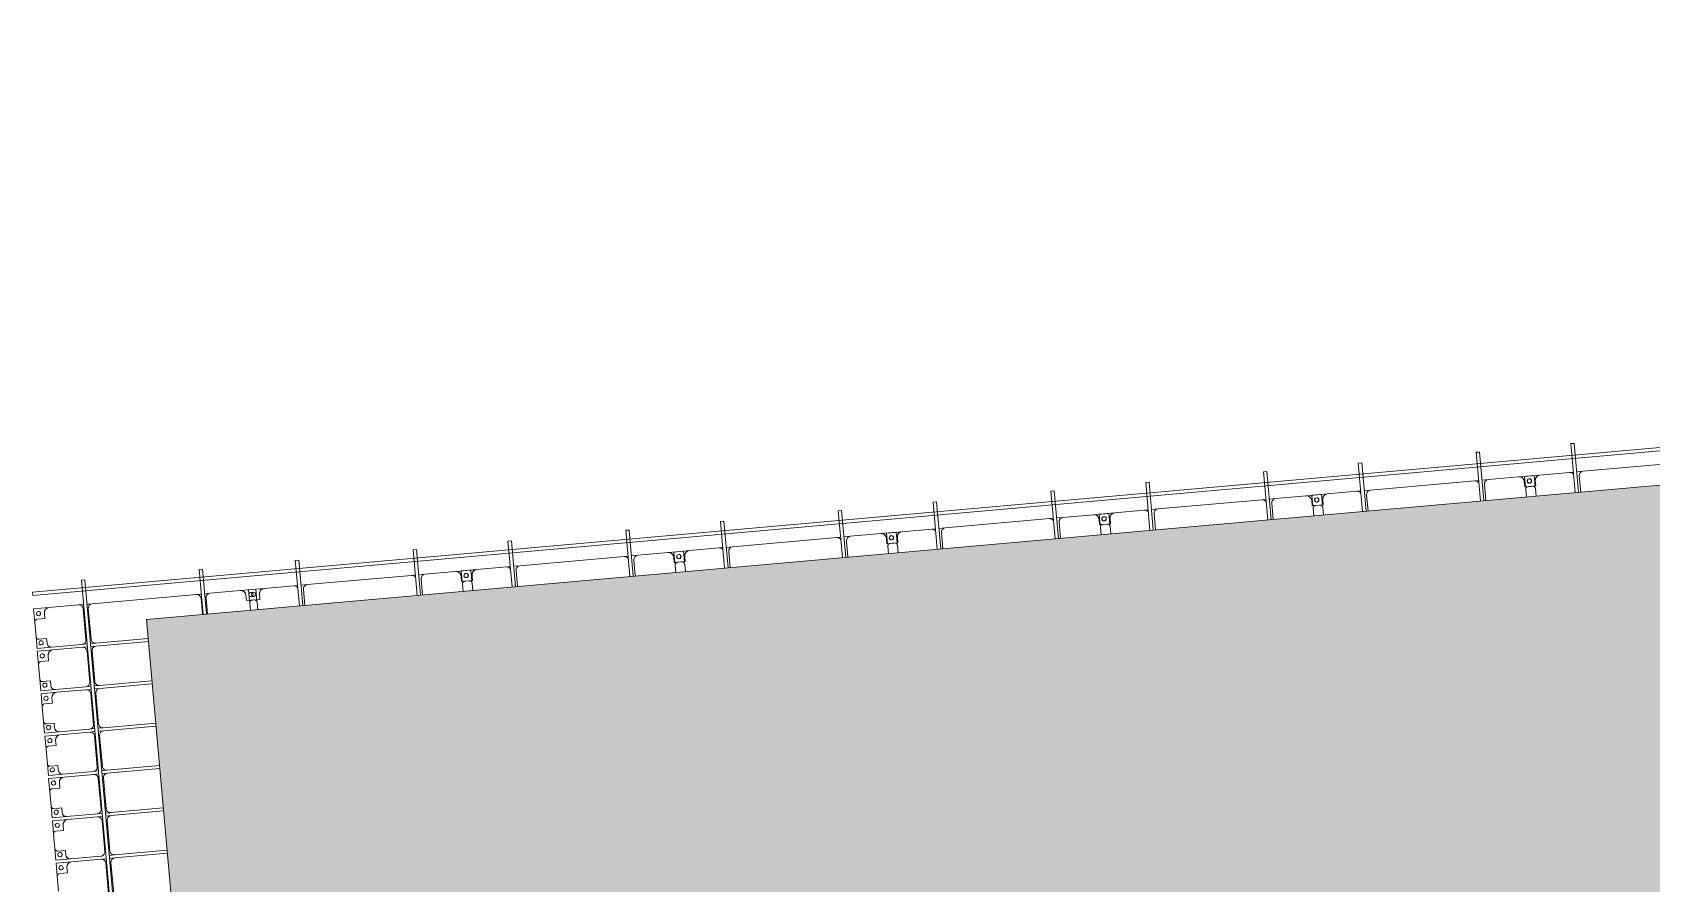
# Model space of a CAD drawing. Header units: millimetres. Extents: x -861324 to 439029, y -308065 to 694685.
# Drawn here: x -94638 to -75600, y 160159 to 170166 of the extents above; entities that cross this region are included whole.
import ezdxf

# ---------------------------------------------------------------- set-up
doc = ezdxf.new("R2010")
doc.units = ezdxf.units.MM
for name, color, linetype, lineweight in [('A-DETL-GENF', 92, 'Continuous', 9), ('A-DETL-THIN', 151, 'Continuous', 9), ('A-GENM', 13, 'Continuous', 9), ('S-BEAM', 12, 'Continuous', 9)]:
    doc.layers.add(name, color=color, linetype=linetype, lineweight=lineweight)

# ---------------------------------------------------------------- blocks, each defined once
blk = doc.blocks.new('Dải phao đi lại kèm đỡ invester - DẢI PHAO ĐI LẠI-19658-BỐ TRÍ BÈ PIN HỒ BẢN MÒNG')
at = {"layer": 'A-GENM', "color": 9}
for p, q in [((-242, 1312), (-109, 1312)), ((-242, 1130), (-242, 1312)), ((-242, 1312), (-242, 1130)), ((-109, 1312), (-242, 1312)), ((-182, 1190), (-118, 1190)), ((-118, 1190), (-182, 1190)), ((-182, 1190), (-118, 1190)), ((-118, 1190), (-118, 1282)), ((-118, 1282), (-118, 1190)), ((-118, 1190), (-118, 1282)), ((-242, 709), (-242, 770)), ((-242, 610), (-242, 669)), ((-242, -681), (-242, -620)), ((-242, -780), (-242, -721)), ((223, -620), (223, -681)), ((223, -721), (223, -780)), ((258, -681), (258, -620)), ((258, -780), (258, -721)), ((723, -620), (723, -681)), ((723, -721), (723, -780)), ((758, -681), (758, -620)), ((758, -780), (758, -721)), ((1223, -626), (1223, -681)), ((1223, -721), (1223, -780)), ((1258, -681), (1258, -629)), ((1258, -780), (1258, -721)), ((1723, -620), (1723, -671)), ((1723, -721), (1723, -780)), ((1758, -674), (1758, -620)), ((1758, -780), (1758, -721)), ((2223, -632), (2223, -681)), ((2223, -721), (2223, -780)), ((2258, -681), (2258, -620)), ((2258, -780), (2258, -721)), ((2723, -620), (2723, -681)), ((2758, -681), (2758, -620)), ((2758, -780), (2758, -721)), ((-242, -1312), (-242, -1130)), ((-242, -1130), (-242, -1312)), ((223, -1140), (223, -1312)), ((223, -1312), (223, -1140)), ((258, -1312), (258, -1130)), ((258, -1130), (258, -1312)), ((723, -1140), (723, -1312)), ((723, -1312), (723, -1140)), ((758, -1312), (758, -1130)), ((758, -1130), (758, -1312)), ((1223, -1140), (1223, -1312)), ((1223, -1312), (1223, -1140)), ((1258, -1312), (1258, -1130)), ((1258, -1130), (1258, -1312)), ((1723, -1140), (1723, -1312)), ((1723, -1312), (1723, -1140)), ((1758, -1312), (1758, -1130)), ((1758, -1130), (1758, -1312)), ((2223, -1140), (2223, -1312)), ((2223, -1312), (2223, -1140)), ((2258, -1312), (2258, -1130)), ((2258, -1130), (2258, -1312)), ((2723, -1140), (2723, -1312)), ((2723, -1312), (2723, -1140)), ((2758, -1312), (2758, -1130)), ((2758, -1130), (2758, -1312)), ((-88, -1312), (-242, -1312)), ((-242, -1312), (-88, -1312)), ((-118, -1190), (-182, -1190)), ((-182, -1190), (-118, -1190)), ((-118, -1190), (-182, -1190)), ((-118, -1282), (-118, -1190)), ((-118, -1190), (-118, -1282)), ((-118, -1282), (-118, -1190)), ((223, -1312), (88, -1312)), ((88, -1312), (223, -1312)), ((173, -1190), (118, -1190)), ((118, -1190), (118, -1282)), ((118, -1282), (118, -1190)), ((118, -1190), (118, -1282)), ((118, -1190), (173, -1190)), ((173, -1190), (118, -1190)), ((412, -1312), (258, -1312)), ((258, -1312), (412, -1312)), ((382, -1190), (318, -1190)), ((318, -1190), (382, -1190)), ((382, -1190), (318, -1190)), ((382, -1282), (382, -1190)), ((382, -1190), (382, -1282)), ((382, -1282), (382, -1190)), ((723, -1312), (588, -1312)), ((588, -1312), (723, -1312)), ((673, -1190), (618, -1190)), ((618, -1190), (618, -1282)), ((618, -1282), (618, -1190)), ((618, -1190), (618, -1282)), ((618, -1190), (673, -1190)), ((673, -1190), (618, -1190)), ((912, -1312), (758, -1312)), ((758, -1312), (912, -1312)), ((882, -1190), (818, -1190)), ((818, -1190), (882, -1190)), ((882, -1190), (818, -1190)), ((882, -1282), (882, -1190)), ((882, -1190), (882, -1282)), ((882, -1282), (882, -1190)), ((1223, -1312), (1088, -1312)), ((1088, -1312), (1223, -1312)), ((1173, -1190), (1118, -1190)), ((1118, -1190), (1118, -1282)), ((1118, -1282), (1118, -1190)), ((1118, -1190), (1118, -1282)), ((1118, -1190), (1173, -1190)), ((1173, -1190), (1118, -1190)), ((1412, -1312), (1258, -1312)), ((1258, -1312), (1412, -1312)), ((1382, -1190), (1318, -1190)), ((1318, -1190), (1382, -1190)), ((1382, -1190), (1318, -1190)), ((1382, -1282), (1382, -1190)), ((1382, -1190), (1382, -1282)), ((1382, -1282), (1382, -1190)), ((1723, -1312), (1588, -1312)), ((1588, -1312), (1723, -1312)), ((1673, -1190), (1618, -1190)), ((1618, -1190), (1618, -1282)), ((1618, -1282), (1618, -1190)), ((1618, -1190), (1618, -1282)), ((1618, -1190), (1673, -1190)), ((1673, -1190), (1618, -1190)), ((1912, -1312), (1758, -1312)), ((1758, -1312), (1912, -1312)), ((1882, -1190), (1818, -1190)), ((1818, -1190), (1882, -1190)), ((1882, -1190), (1818, -1190)), ((1882, -1282), (1882, -1190)), ((1882, -1190), (1882, -1282)), ((1882, -1282), (1882, -1190)), ((2223, -1312), (2088, -1312)), ((2088, -1312), (2223, -1312)), ((2173, -1190), (2118, -1190)), ((2118, -1190), (2118, -1282)), ((2118, -1282), (2118, -1190)), ((2118, -1190), (2118, -1282)), ((2118, -1190), (2173, -1190)), ((2173, -1190), (2118, -1190)), ((2412, -1312), (2258, -1312)), ((2258, -1312), (2412, -1312)), ((2382, -1190), (2318, -1190)), ((2318, -1190), (2382, -1190)), ((2382, -1190), (2318, -1190)), ((2382, -1282), (2382, -1190)), ((2382, -1190), (2382, -1282)), ((2382, -1282), (2382, -1190)), ((2723, -1312), (2588, -1312)), ((2588, -1312), (2723, -1312)), ((2673, -1190), (2618, -1190)), ((2618, -1190), (2618, -1282)), ((2618, -1282), (2618, -1190)), ((2618, -1190), (2618, -1282)), ((2618, -1190), (2673, -1190)), ((2673, -1190), (2618, -1190)), ((2912, -1312), (2758, -1312)), ((2758, -1312), (2912, -1312)), ((2882, -1190), (2818, -1190)), ((2818, -1190), (2882, -1190)), ((2882, -1190), (2818, -1190)), ((2882, -1282), (2882, -1190)), ((2882, -1190), (2882, -1282)), ((2882, -1282), (2882, -1190))]:
    blk.add_line(p, q, dxfattribs=at)
at = {"layer": 'A-GENM', "color": 7}
for p, q in [((-118, 1190), (-182, 1190)), ((-118, 1282), (-118, 1190)), ((0, 1312), (-88, 1312)), ((-242, 1130), (-242, 770)), ((-242, 709), (-242, 770)), ((-242, 610), (-242, 669)), ((-242, 610), (-242, -620)), ((-192, 720), (0, 720)), ((0, 660), (-192, 660)), ((223, -620), (223, 0)), ((258, 0), (258, -620)), ((723, -620), (723, 0)), ((758, 0), (758, -620)), ((1223, -620), (1223, 0)), ((1723, -620), (1723, 0)), ((1758, 0), (1758, -620)), ((2258, 0), (2258, -620)), ((2723, -620), (2723, 0)), ((2758, 0), (2758, -620)), ((1258, 0), (1258, -620)), ((2223, -620), (2223, 0)), ((-242, -681), (-242, -620)), ((-242, -780), (-242, -721)), ((-192, -670), (173, -670)), ((173, -730), (-192, -730)), ((223, -620), (223, -681)), ((223, -721), (223, -780)), ((258, -681), (258, -620)), ((258, -780), (258, -721)), ((308, -670), (673, -670)), ((673, -730), (308, -730)), ((723, -620), (723, -681)), ((723, -721), (723, -780)), ((758, -681), (758, -620)), ((758, -780), (758, -721)), ((808, -670), (1173, -670)), ((1173, -730), (808, -730)), ((1223, -620), (1223, -681)), ((1223, -721), (1223, -780)), ((1258, -681), (1258, -629)), ((1258, -780), (1258, -721)), ((1308, -670), (1673, -670)), ((1673, -730), (1308, -730)), ((1723, -620), (1723, -671)), ((1723, -721), (1723, -780)), ((1758, -674), (1758, -620)), ((1758, -780), (1758, -721)), ((1808, -670), (2173, -670)), ((2173, -730), (1808, -730)), ((2223, -620), (2223, -681)), ((2223, -721), (2223, -780)), ((2258, -681), (2258, -620)), ((2258, -780), (2258, -721)), ((2308, -670), (2673, -670)), ((2673, -730), (2308, -730)), ((2723, -620), (2723, -681)), ((2758, -681), (2758, -620)), ((2758, -780), (2758, -721)), ((2808, -670), (3173, -670)), ((3173, -730), (2808, -730)), ((-242, -780), (-242, -1130)), ((223, -1140), (223, -780)), ((258, -780), (258, -1130)), ((723, -1140), (723, -780)), ((758, -780), (758, -1130)), ((1223, -1140), (1223, -780)), ((1258, -780), (1258, -1130)), ((1723, -1140), (1723, -780)), ((1758, -780), (1758, -1130)), ((2223, -1140), (2223, -780)), ((2258, -780), (2258, -1130)), ((2723, -1140), (2723, -780)), ((2758, -780), (2758, -1130)), ((-182, -1190), (-118, -1190)), ((-118, -1190), (-118, -1282)), ((-88, -1312), (88, -1312)), ((118, -1282), (118, -1190)), ((118, -1190), (173, -1190)), ((318, -1190), (382, -1190)), ((382, -1190), (382, -1282)), ((412, -1312), (588, -1312)), ((618, -1282), (618, -1190)), ((618, -1190), (673, -1190)), ((818, -1190), (882, -1190)), ((882, -1190), (882, -1282)), ((912, -1312), (1088, -1312)), ((1118, -1282), (1118, -1190)), ((1118, -1190), (1173, -1190)), ((1318, -1190), (1382, -1190)), ((1382, -1190), (1382, -1282)), ((1412, -1312), (1588, -1312)), ((1618, -1282), (1618, -1190)), ((1618, -1190), (1673, -1190)), ((1818, -1190), (1882, -1190)), ((1882, -1190), (1882, -1282)), ((1912, -1312), (2088, -1312)), ((2118, -1282), (2118, -1190)), ((2118, -1190), (2173, -1190)), ((2318, -1190), (2382, -1190)), ((2382, -1190), (2382, -1282)), ((2412, -1312), (2588, -1312)), ((2618, -1282), (2618, -1190)), ((2618, -1190), (2673, -1190)), ((2818, -1190), (2882, -1190)), ((2882, -1190), (2882, -1282)), ((2912, -1312), (3088, -1312))]:
    blk.add_line(p, q, dxfattribs=at)
for centre, radius, start, end in [((-182, 1130), 60, 90, 180), ((-88, 1282), 30, 90, 180), ((-192, 770), 50, 180, 270), ((-192, 610), 50, 90, 180), ((-192, -620), 50, 180, 270), ((-192, -780), 50, 90, 180), ((173, -620), 50, 270, 0), ((173, -780), 50, 360, 90), ((308, -620), 50, 180, 270), ((308, -780), 50, 90, 180), ((673, -620), 50, 270, 0), ((673, -780), 50, 360, 90), ((808, -620), 50, 180, 270), ((808, -780), 50, 90, 180), ((1173, -620), 50, 270, 0), ((1173, -780), 50, 360, 90), ((1308, -620), 50, 180, 270), ((1308, -780), 50, 90, 180), ((1673, -620), 50, 270, 0), ((1673, -780), 50, 360, 90), ((1808, -620), 50, 180, 270), ((1808, -780), 50, 90, 180), ((2173, -620), 50, 270, 0), ((2173, -780), 50, 360, 90), ((2308, -620), 50, 180, 270), ((2308, -780), 50, 90, 180), ((2673, -620), 50, 270, 0), ((2673, -780), 50, 360, 90), ((2808, -620), 50, 180, 270), ((2808, -780), 50, 90, 180), ((-182, -1130), 60, 180, 270), ((173, -1140), 50, 270, 360), ((318, -1130), 60, 180, 270), ((673, -1140), 50, 270, 360), ((818, -1130), 60, 180, 270), ((1173, -1140), 50, 270, 360), ((1318, -1130), 60, 180, 270), ((1673, -1140), 50, 270, 360), ((1818, -1130), 60, 180, 270), ((2173, -1140), 50, 270, 360), ((2318, -1130), 60, 180, 270), ((2673, -1140), 50, 270, 360), ((2818, -1130), 60, 180, 270), ((-88, -1282), 30, 180, 270), ((88, -1282), 30, 270, 360), ((412, -1282), 30, 180, 270), ((588, -1282), 30, 270, 0), ((912, -1282), 30, 180, 270), ((1088, -1282), 30, 270, 0), ((1412, -1282), 30, 180, 270), ((1588, -1282), 30, 270, 0), ((1912, -1282), 30, 180, 270), ((2088, -1282), 30, 270, 0), ((2412, -1282), 30, 180, 270), ((2588, -1282), 30, 270, 0), ((2912, -1282), 30, 180, 270)]:
    blk.add_arc(centre, radius, start, end, dxfattribs=at)
at = {"layer": 'A-GENM', "color": 9}
for centre, radius, start, end in [((-182, 1130), 60, 90, 165), ((-182, 1130), 60, 90, 165), ((-182, 1130), 60, 90, 165), ((-183, 1249), 25, 90, 270), ((-183, 1249), 25, 90, 270), ((-183, 1249), 25, 270, 90), ((-183, 1249), 25, 270, 90), ((-88, 1282), 30, 165, 180), ((-88, 1282), 30, 165, 180), ((-88, 1282), 30, 165, 180), ((-182, -1130), 60, 195, 270), ((-182, -1130), 60, 195, 270), ((-182, -1130), 60, 195, 270), ((-183, -1259), 25, 90, 270), ((-183, -1259), 25, 90, 270), ((-183, -1259), 25, 270, 90), ((-183, -1259), 25, 270, 90), ((-88, -1282), 30, 180, 240), ((-88, -1282), 30, 180, 240), ((-88, -1282), 30, 180, 240), ((88, -1282), 30, 300, 0), ((88, -1282), 30, 300, 0), ((88, -1282), 30, 300, 0), ((162, -1259), 25, 90, 270), ((162, -1259), 25, 90, 270), ((162, -1259), 25, 270, 90), ((162, -1259), 25, 270, 90), ((173, -1140), 50, 270, 345), ((173, -1140), 50, 270, 345), ((173, -1140), 50, 270, 345), ((318, -1130), 60, 195, 270), ((318, -1130), 60, 195, 270), ((318, -1130), 60, 195, 270), ((317, -1259), 25, 90, 270), ((317, -1259), 25, 90, 270), ((317, -1259), 25, 270, 90), ((317, -1259), 25, 270, 90), ((412, -1282), 30, 180, 240), ((412, -1282), 30, 180, 240), ((412, -1282), 30, 180, 240), ((588, -1282), 30, 300, 0), ((588, -1282), 30, 300, 0), ((588, -1282), 30, 300, 0), ((662, -1259), 25, 90, 270), ((662, -1259), 25, 90, 270), ((662, -1259), 25, 270, 90), ((662, -1259), 25, 270, 90), ((673, -1140), 50, 270, 345), ((673, -1140), 50, 270, 345), ((673, -1140), 50, 270, 345), ((818, -1130), 60, 195, 270), ((818, -1130), 60, 195, 270), ((818, -1130), 60, 195, 270), ((817, -1259), 25, 90, 270), ((817, -1259), 25, 90, 270), ((817, -1259), 25, 270, 90), ((817, -1259), 25, 270, 90), ((912, -1282), 30, 180, 240), ((912, -1282), 30, 180, 240), ((912, -1282), 30, 180, 240), ((1088, -1282), 30, 300, 0), ((1088, -1282), 30, 300, 0), ((1088, -1282), 30, 300, 0), ((1162, -1259), 25, 90, 270), ((1162, -1259), 25, 90, 270), ((1162, -1259), 25, 270, 90), ((1162, -1259), 25, 270, 90), ((1173, -1140), 50, 270, 345), ((1173, -1140), 50, 270, 345), ((1173, -1140), 50, 270, 345), ((1318, -1130), 60, 195, 270), ((1318, -1130), 60, 195, 270), ((1318, -1130), 60, 195, 270), ((1317, -1259), 25, 90, 270), ((1317, -1259), 25, 90, 270), ((1317, -1259), 25, 270, 90), ((1317, -1259), 25, 270, 90), ((1412, -1282), 30, 180, 240), ((1412, -1282), 30, 180, 240), ((1412, -1282), 30, 180, 240), ((1588, -1282), 30, 300, 0), ((1588, -1282), 30, 300, 0), ((1588, -1282), 30, 300, 0), ((1662, -1259), 25, 90, 270), ((1662, -1259), 25, 90, 270), ((1662, -1259), 25, 270, 90), ((1662, -1259), 25, 270, 90), ((1673, -1140), 50, 270, 345), ((1673, -1140), 50, 270, 345), ((1673, -1140), 50, 270, 345), ((1818, -1130), 60, 195, 270), ((1818, -1130), 60, 195, 270), ((1818, -1130), 60, 195, 270), ((1817, -1259), 25, 90, 270), ((1817, -1259), 25, 90, 270), ((1817, -1259), 25, 270, 90), ((1817, -1259), 25, 270, 90), ((1912, -1282), 30, 180, 240), ((1912, -1282), 30, 180, 240), ((1912, -1282), 30, 180, 240), ((2088, -1282), 30, 300, 0), ((2088, -1282), 30, 300, 0), ((2088, -1282), 30, 300, 0), ((2162, -1259), 25, 90, 270), ((2162, -1259), 25, 90, 270), ((2162, -1259), 25, 270, 90), ((2162, -1259), 25, 270, 90), ((2173, -1140), 50, 270, 345), ((2173, -1140), 50, 270, 345), ((2173, -1140), 50, 270, 345), ((2318, -1130), 60, 195, 270), ((2318, -1130), 60, 195, 270), ((2318, -1130), 60, 195, 270), ((2317, -1259), 25, 90, 270), ((2317, -1259), 25, 90, 270), ((2317, -1259), 25, 270, 90), ((2317, -1259), 25, 270, 90), ((2412, -1282), 30, 180, 240), ((2412, -1282), 30, 180, 240), ((2412, -1282), 30, 180, 240), ((2588, -1282), 30, 300, 0), ((2588, -1282), 30, 300, 0), ((2588, -1282), 30, 300, 0), ((2662, -1259), 25, 90, 270), ((2662, -1259), 25, 90, 270), ((2662, -1259), 25, 270, 90), ((2662, -1259), 25, 270, 90), ((2673, -1140), 50, 270, 345), ((2673, -1140), 50, 270, 345), ((2673, -1140), 50, 270, 345), ((2818, -1130), 60, 195, 270), ((2818, -1130), 60, 195, 270), ((2818, -1130), 60, 195, 270), ((2817, -1259), 25, 90, 270), ((2817, -1259), 25, 90, 270), ((2817, -1259), 25, 270, 90), ((2817, -1259), 25, 270, 90), ((2912, -1282), 30, 180, 240), ((2912, -1282), 30, 180, 240), ((2912, -1282), 30, 180, 240)]:
    blk.add_arc(centre, radius, start, end, dxfattribs=at)
blk = doc.blocks.new('Dầm C52 - Dầm C52-22346-BỐ TRÍ BÈ PIN HỒ BẢN MÒNG')
at = {"layer": 'S-BEAM', "color": 7}
for p, q in [((-87623, 20), (87623, 20)), ((87623, 20), (87623, -20)), ((87623, -20), (-87623, -20))]:
    blk.add_line(p, q, dxfattribs=at)
blk = doc.blocks.new('Dai phao do pin - DẢI PHAO ĐỠ PIN-15820-BỐ TRÍ BÈ PIN HỒ BẢN MÒNG')
at = {"layer": 'A-GENM', "color": 9}
for p, q in [((-1312, 242), (-1130, 242)), ((-1312, 109), (-1312, 242)), ((-1312, 242), (-1312, 109)), ((-1130, 242), (-1312, 242)), ((-780, 242), (-735, 242)), ((-695, 242), (-620, 242)), ((610, 242), (655, 242)), ((695, 242), (770, 242)), ((1130, 242), (1312, 242)), ((1312, 242), (1130, 242)), ((1198, 242), (1380, 242)), ((1198, 116), (1198, 242)), ((1198, 242), (1198, 116)), ((1380, 242), (1198, 242)), ((1312, 242), (1312, 116)), ((1312, 116), (1312, 242)), ((1730, 242), (1775, 242)), ((1815, 242), (1890, 242)), ((3120, 242), (3165, 242)), ((3205, 242), (3280, 242)), ((3640, 242), (3822, 242)), ((3822, 242), (3640, 242)), ((3708, 242), (3890, 242)), ((3708, 116), (3708, 242)), ((3708, 242), (3708, 116)), ((3890, 242), (3708, 242)), ((3822, 242), (3822, 116)), ((3822, 116), (3822, 242)), ((4240, 242), (4285, 242)), ((4325, 242), (4400, 242)), ((5630, 242), (5675, 242)), ((5715, 242), (5790, 242)), ((6150, 242), (6332, 242)), ((6332, 242), (6150, 242)), ((6218, 242), (6400, 242)), ((6218, 116), (6218, 242)), ((6218, 242), (6218, 116)), ((6400, 242), (6218, 242)), ((6332, 242), (6332, 116)), ((6332, 116), (6332, 242)), ((6750, 242), (6795, 242)), ((6835, 242), (6910, 242)), ((8140, 242), (8184, 242)), ((8225, 242), (8300, 242)), ((8660, 242), (8842, 242)), ((8842, 242), (8660, 242)), ((8728, 242), (8910, 242)), ((8728, 116), (8728, 242)), ((8728, 242), (8728, 116)), ((8910, 242), (8728, 242)), ((8842, 242), (8842, 116)), ((8842, 116), (8842, 242)), ((9260, 242), (9305, 242)), ((9345, 242), (9420, 242)), ((10650, 242), (10695, 242)), ((10735, 242), (10810, 242)), ((11170, 242), (11352, 242)), ((11352, 242), (11170, 242)), ((11238, 242), (11420, 242)), ((11238, 116), (11238, 242)), ((11238, 242), (11238, 116)), ((11420, 242), (11238, 242)), ((11352, 242), (11352, 116)), ((11352, 116), (11352, 242)), ((11770, 242), (11815, 242)), ((11855, 242), (11930, 242)), ((13160, 242), (13205, 242)), ((13245, 242), (13320, 242)), ((13680, 242), (13862, 242)), ((13862, 242), (13680, 242)), ((13748, 242), (13930, 242)), ((13748, 116), (13748, 242)), ((13748, 242), (13748, 116)), ((13930, 242), (13748, 242)), ((13862, 242), (13862, 116)), ((13862, 116), (13862, 242)), ((14280, 242), (14325, 242)), ((14365, 242), (14440, 242)), ((-1282, 118), (-1190, 118)), ((-1190, 118), (-1282, 118)), ((-1282, 118), (-1190, 118)), ((-1190, 118), (-1190, 182)), ((-1190, 182), (-1190, 118)), ((-1190, 118), (-1190, 182)), ((1190, 182), (1190, 118)), ((1190, 118), (1190, 182)), ((1190, 182), (1190, 118)), ((1190, 118), (1282, 118)), ((1282, 118), (1190, 118)), ((1190, 118), (1282, 118)), ((1228, 118), (1320, 118)), ((1320, 118), (1228, 118)), ((1228, 118), (1320, 118)), ((1320, 118), (1320, 182)), ((1320, 182), (1320, 118)), ((1320, 118), (1320, 182)), ((3700, 182), (3700, 118)), ((3700, 118), (3700, 182)), ((3700, 182), (3700, 118)), ((3700, 118), (3792, 118)), ((3792, 118), (3700, 118)), ((3700, 118), (3792, 118)), ((3738, 118), (3830, 118)), ((3830, 118), (3738, 118)), ((3738, 118), (3830, 118)), ((3830, 118), (3830, 182)), ((3830, 182), (3830, 118)), ((3830, 118), (3830, 182)), ((6210, 182), (6210, 118)), ((6210, 118), (6210, 182)), ((6210, 182), (6210, 118)), ((6210, 118), (6302, 118)), ((6302, 118), (6210, 118)), ((6210, 118), (6302, 118)), ((6248, 118), (6340, 118)), ((6340, 118), (6248, 118)), ((6248, 118), (6340, 118)), ((6340, 118), (6340, 182)), ((6340, 182), (6340, 118)), ((6340, 118), (6340, 182)), ((8720, 182), (8720, 118)), ((8720, 118), (8720, 182)), ((8720, 182), (8720, 118)), ((8720, 118), (8812, 118)), ((8812, 118), (8720, 118)), ((8720, 118), (8812, 118)), ((8758, 118), (8850, 118)), ((8850, 118), (8758, 118)), ((8758, 118), (8850, 118)), ((8850, 118), (8850, 182)), ((8850, 182), (8850, 118)), ((8850, 118), (8850, 182)), ((11230, 182), (11230, 118)), ((11230, 118), (11230, 182)), ((11230, 182), (11230, 118)), ((11230, 118), (11322, 118)), ((11322, 118), (11230, 118)), ((11230, 118), (11322, 118)), ((11268, 118), (11360, 118)), ((11360, 118), (11268, 118)), ((11268, 118), (11360, 118)), ((11360, 118), (11360, 182)), ((11360, 182), (11360, 118)), ((11360, 118), (11360, 182)), ((13740, 182), (13740, 118)), ((13740, 118), (13740, 182)), ((13740, 182), (13740, 118)), ((13740, 118), (13832, 118)), ((13832, 118), (13740, 118)), ((13740, 118), (13832, 118)), ((13778, 118), (13870, 118)), ((13870, 118), (13778, 118)), ((13778, 118), (13870, 118)), ((13870, 118), (13870, 182)), ((13870, 182), (13870, 118)), ((13870, 118), (13870, 182))]:
    blk.add_line(p, q, dxfattribs=at)
at = {"layer": 'A-GENM', "color": 7}
for p, q in [((-780, 242), (-1130, 242)), ((-780, 242), (-735, 242)), ((-695, 242), (-620, 242)), ((-670, 192), (-670, 0)), ((610, 242), (-620, 242)), ((610, 242), (655, 242)), ((695, 242), (770, 242)), ((720, 192), (720, 0)), ((1130, 242), (770, 242)), ((1730, 242), (1380, 242)), ((1730, 242), (1775, 242)), ((1815, 242), (1890, 242)), ((1840, 192), (1840, 0)), ((3120, 242), (1890, 242)), ((3120, 242), (3165, 242)), ((3205, 242), (3280, 242)), ((3230, 192), (3230, 0)), ((3640, 242), (3280, 242)), ((4240, 242), (3890, 242)), ((4240, 242), (4285, 242)), ((4325, 242), (4400, 242)), ((4350, 192), (4350, 0)), ((5630, 242), (4400, 242)), ((5630, 242), (5675, 242)), ((5715, 242), (5790, 242)), ((5740, 192), (5740, 0)), ((6150, 242), (5790, 242)), ((6750, 242), (6400, 242)), ((6750, 242), (6795, 242)), ((6835, 242), (6910, 242)), ((6860, 192), (6860, 0)), ((8140, 242), (6910, 242)), ((8140, 242), (8184, 242)), ((8225, 242), (8300, 242)), ((8250, 192), (8250, 0)), ((8660, 242), (8300, 242)), ((9260, 242), (8910, 242)), ((9260, 242), (9305, 242)), ((9345, 242), (9420, 242)), ((9370, 192), (9370, 0)), ((10650, 242), (9420, 242)), ((10650, 242), (10695, 242)), ((10735, 242), (10810, 242)), ((10760, 192), (10760, 0)), ((11170, 242), (10810, 242)), ((11770, 242), (11420, 242)), ((11770, 242), (11815, 242)), ((11855, 242), (11930, 242)), ((11880, 192), (11880, 0)), ((13160, 242), (11930, 242)), ((13160, 242), (13205, 242)), ((13245, 242), (13320, 242)), ((13270, 192), (13270, 0)), ((13680, 242), (13320, 242)), ((14280, 242), (13930, 242)), ((14280, 242), (14325, 242)), ((14365, 242), (14440, 242)), ((14390, 192), (14390, 0)), ((15670, 242), (14440, 242)), ((-1312, 88), (-1312, 0)), ((-1190, 118), (-1282, 118)), ((-1190, 182), (-1190, 118)), ((1190, 118), (1190, 182)), ((1282, 118), (1190, 118)), ((1198, 88), (1198, 0)), ((1320, 118), (1228, 118)), ((1312, 0), (1312, 88)), ((1320, 182), (1320, 118)), ((3700, 118), (3700, 182)), ((3792, 118), (3700, 118)), ((3708, 88), (3708, 0)), ((3830, 118), (3738, 118)), ((3822, 0), (3822, 88)), ((3830, 182), (3830, 118)), ((6210, 118), (6210, 182)), ((6302, 118), (6210, 118)), ((6218, 88), (6218, 0)), ((6340, 118), (6248, 118)), ((6332, 0), (6332, 88)), ((6340, 182), (6340, 118)), ((8720, 118), (8720, 182)), ((8812, 118), (8720, 118)), ((8728, 88), (8728, 0)), ((8850, 118), (8758, 118)), ((8842, 0), (8842, 88)), ((8850, 182), (8850, 118)), ((11230, 118), (11230, 182)), ((11322, 118), (11230, 118)), ((11238, 88), (11238, 0)), ((11360, 118), (11268, 118)), ((11352, 0), (11352, 88)), ((11360, 182), (11360, 118)), ((13740, 118), (13740, 182)), ((13832, 118), (13740, 118)), ((13748, 88), (13748, 0)), ((13870, 118), (13778, 118)), ((13862, 0), (13862, 88)), ((13870, 182), (13870, 118))]:
    blk.add_line(p, q, dxfattribs=at)
at = {"layer": 'A-GENM', "color": 9}
for centre, radius, start, end in [((-1259, 183), 25, 0, 180), ((-1259, 183), 25, 0, 180), ((-1130, 182), 60, 105, 180), ((-1130, 182), 60, 105, 180), ((-1130, 182), 60, 105, 180), ((1130, 182), 60, 0, 75), ((1130, 182), 60, 360, 75), ((1130, 182), 60, 0, 75), ((1249, 183), 25, 0, 180), ((1249, 183), 25, 360, 180), ((1251, 183), 25, 0, 180), ((1251, 183), 25, 0, 180), ((1380, 182), 60, 105, 180), ((1380, 182), 60, 105, 180), ((1380, 182), 60, 105, 180), ((3640, 182), 60, 0, 75), ((3640, 182), 60, 360, 75), ((3640, 182), 60, 0, 75), ((3759, 183), 25, 0, 180), ((3759, 183), 25, 360, 180), ((3761, 183), 25, 0, 180), ((3761, 183), 25, 0, 180), ((3890, 182), 60, 105, 180), ((3890, 182), 60, 105, 180), ((3890, 182), 60, 105, 180), ((6150, 182), 60, 0, 75), ((6150, 182), 60, 360, 75), ((6150, 182), 60, 0, 75), ((6269, 183), 25, 0, 180), ((6269, 183), 25, 360, 180), ((6271, 183), 25, 0, 180), ((6271, 183), 25, 0, 180), ((6400, 182), 60, 105, 180), ((6400, 182), 60, 105, 180), ((6400, 182), 60, 105, 180), ((8660, 182), 60, 0, 75), ((8660, 182), 60, 360, 75), ((8660, 182), 60, 0, 75), ((8779, 183), 25, 0, 180), ((8779, 183), 25, 360, 180), ((8781, 183), 25, 0, 180), ((8781, 183), 25, 0, 180), ((8910, 182), 60, 105, 180), ((8910, 182), 60, 105, 180), ((8910, 182), 60, 105, 180), ((11170, 182), 60, 0, 75), ((11170, 182), 60, 360, 75), ((11170, 182), 60, 0, 75), ((11289, 183), 25, 0, 180), ((11289, 183), 25, 360, 180), ((11291, 183), 25, 0, 180), ((11291, 183), 25, 0, 180), ((11420, 182), 60, 105, 180), ((11420, 182), 60, 105, 180), ((11420, 182), 60, 105, 180), ((13680, 182), 60, 0, 75), ((13680, 182), 60, 360, 75), ((13680, 182), 60, 0, 75), ((13799, 183), 25, 0, 180), ((13799, 183), 25, 360, 180), ((13801, 183), 25, 0, 180), ((13801, 183), 25, 0, 180), ((13930, 182), 60, 105, 180), ((13930, 182), 60, 105, 180), ((13930, 182), 60, 105, 180), ((-1282, 88), 30, 90, 120), ((-1282, 88), 30, 90, 120), ((-1282, 88), 30, 90, 120), ((-1259, 183), 25, 180, 0), ((-1259, 183), 25, 180, 360), ((1228, 88), 30, 90, 105), ((1228, 88), 30, 90, 105), ((1228, 88), 30, 90, 105), ((1249, 183), 25, 180, 0), ((1249, 183), 25, 180, 360), ((1251, 183), 25, 180, 0), ((1251, 183), 25, 180, 360), ((3738, 88), 30, 90, 105), ((3738, 88), 30, 90, 105), ((3738, 88), 30, 90, 105), ((3759, 183), 25, 180, 0), ((3759, 183), 25, 180, 360), ((3761, 183), 25, 180, 0), ((3761, 183), 25, 180, 360), ((6248, 88), 30, 90, 105), ((6248, 88), 30, 90, 105), ((6248, 88), 30, 90, 105), ((6269, 183), 25, 180, 0), ((6269, 183), 25, 180, 360), ((6271, 183), 25, 180, 0), ((6271, 183), 25, 180, 360), ((8758, 88), 30, 90, 105), ((8758, 88), 30, 90, 105), ((8758, 88), 30, 90, 105), ((8779, 183), 25, 180, 0), ((8779, 183), 25, 180, 360), ((8781, 183), 25, 180, 0), ((8781, 183), 25, 180, 360), ((11268, 88), 30, 90, 105), ((11268, 88), 30, 90, 105), ((11268, 88), 30, 90, 105), ((11289, 183), 25, 180, 0), ((11289, 183), 25, 180, 360), ((11291, 183), 25, 180, 0), ((11291, 183), 25, 180, 360), ((13778, 88), 30, 90, 105), ((13778, 88), 30, 90, 105), ((13778, 88), 30, 90, 105), ((13799, 183), 25, 180, 0), ((13799, 183), 25, 180, 360), ((13801, 183), 25, 180, 0), ((13801, 183), 25, 180, 360)]:
    blk.add_arc(centre, radius, start, end, dxfattribs=at)
at = {"layer": 'A-GENM', "color": 7}
for centre, radius, start, end in [((-1130, 182), 60, 90, 180), ((-780, 192), 50, 30, 90), ((-620, 192), 50, 90, 180), ((610, 192), 50, 30, 90), ((770, 192), 50, 90, 180), ((1130, 182), 60, 360, 90), ((1380, 182), 60, 90, 180), ((1730, 192), 50, 30, 90), ((1890, 192), 50, 90, 180), ((3120, 192), 50, 30, 90), ((3280, 192), 50, 90, 180), ((3640, 182), 60, 360, 90), ((3890, 182), 60, 90, 180), ((4240, 192), 50, 30, 90), ((4400, 192), 50, 90, 180), ((5630, 192), 50, 30, 90), ((5790, 192), 50, 90, 180), ((6150, 182), 60, 360, 90), ((6400, 182), 60, 90, 180), ((6750, 192), 50, 30, 90), ((6910, 192), 50, 90, 180), ((8140, 192), 50, 30, 90), ((8300, 192), 50, 90, 180), ((8660, 182), 60, 360, 90), ((8910, 182), 60, 90, 180), ((9260, 192), 50, 30, 90), ((9420, 192), 50, 90, 180), ((10650, 192), 50, 30, 90), ((10810, 192), 50, 90, 180), ((11170, 182), 60, 360, 90), ((11420, 182), 60, 90, 180), ((11770, 192), 50, 30, 90), ((11930, 192), 50, 90, 180), ((13160, 192), 50, 30, 90), ((13320, 192), 50, 90, 180), ((13680, 182), 60, 360, 90), ((13930, 182), 60, 90, 180), ((14280, 192), 50, 30, 90), ((14440, 192), 50, 90, 180), ((-1282, 88), 30, 90, 180), ((1228, 88), 30, 90, 180), ((1282, 88), 30, 360, 90), ((3738, 88), 30, 90, 180), ((3792, 88), 30, 360, 90), ((6248, 88), 30, 90, 180), ((6302, 88), 30, 360, 90), ((8758, 88), 30, 90, 180), ((8812, 88), 30, 360, 90), ((11268, 88), 30, 90, 180), ((11322, 88), 30, 360, 90), ((13778, 88), 30, 90, 180), ((13832, 88), 30, 360, 90)]:
    blk.add_arc(centre, radius, start, end, dxfattribs=at)
blk = doc.blocks.new('Dầm C52 - Dầm C52-V69-BỐ TRÍ BÈ PIN HỒ BẢN MÒNG')
at = {"layer": 'S-BEAM', "color": 7}
for p, q in [((87091, 20), (87623, 20)), ((87623, 20), (87623, -20)), ((87623, -20), (87091, -20))]:
    blk.add_line(p, q, dxfattribs=at)
blk = doc.blocks.new('Dầm C52 - Dầm C52-V70-BỐ TRÍ BÈ PIN HỒ BẢN MÒNG')
at = {"layer": 'S-BEAM', "color": 7}
for p, q in [((87087, 20), (87623, 20)), ((87623, 20), (87623, -20)), ((87623, -20), (87087, -20))]:
    blk.add_line(p, q, dxfattribs=at)
blk = doc.blocks.new('Dầm C52 - Dầm C52-V71-BỐ TRÍ BÈ PIN HỒ BẢN MÒNG')
at = {"layer": 'S-BEAM', "color": 7}
for p, q in [((87084, 20), (87623, 20)), ((87623, 20), (87623, -20)), ((87623, -20), (87084, -20))]:
    blk.add_line(p, q, dxfattribs=at)
blk = doc.blocks.new('Dầm C52 - Dầm C52-V72-BỐ TRÍ BÈ PIN HỒ BẢN MÒNG')
at = {"layer": 'S-BEAM', "color": 7}
for p, q in [((87081, 20), (87623, 20)), ((87623, 20), (87623, -20)), ((87623, -20), (87081, -20))]:
    blk.add_line(p, q, dxfattribs=at)
blk = doc.blocks.new('Dầm C52 - Dầm C52-V73-BỐ TRÍ BÈ PIN HỒ BẢN MÒNG')
at = {"layer": 'S-BEAM', "color": 7}
for p, q in [((87077, 20), (87623, 20)), ((87623, 20), (87623, -20)), ((87623, -20), (87077, -20))]:
    blk.add_line(p, q, dxfattribs=at)
blk = doc.blocks.new('Dầm C52 - Dầm C52-V74-BỐ TRÍ BÈ PIN HỒ BẢN MÒNG')
at = {"layer": 'S-BEAM', "color": 7}
for p, q in [((87074, 20), (87623, 20)), ((87623, 20), (87623, -20)), ((87623, -20), (87074, -20))]:
    blk.add_line(p, q, dxfattribs=at)
blk = doc.blocks.new('Dầm C52 - Dầm C52-V75-BỐ TRÍ BÈ PIN HỒ BẢN MÒNG')
at = {"layer": 'S-BEAM', "color": 7}
for p, q in [((87070, 20), (87623, 20)), ((87623, 20), (87623, -20)), ((87623, -20), (87070, -20))]:
    blk.add_line(p, q, dxfattribs=at)
blk = doc.blocks.new('Dầm C52 - Dầm C52-V76-BỐ TRÍ BÈ PIN HỒ BẢN MÒNG')
at = {"layer": 'S-BEAM', "color": 7}
for p, q in [((87067, 20), (87623, 20)), ((87623, 20), (87623, -20)), ((87623, -20), (87067, -20))]:
    blk.add_line(p, q, dxfattribs=at)
blk = doc.blocks.new('Dầm C52 - Dầm C52-V77-BỐ TRÍ BÈ PIN HỒ BẢN MÒNG')
at = {"layer": 'S-BEAM', "color": 7}
for p, q in [((87063, 20), (87623, 20)), ((87623, 20), (87623, -20)), ((87623, -20), (87063, -20))]:
    blk.add_line(p, q, dxfattribs=at)
blk = doc.blocks.new('Dầm C52 - Dầm C52-V78-BỐ TRÍ BÈ PIN HỒ BẢN MÒNG')
at = {"layer": 'S-BEAM', "color": 7}
for p, q in [((87060, 20), (87623, 20)), ((87623, 20), (87623, -20)), ((87623, -20), (87060, -20))]:
    blk.add_line(p, q, dxfattribs=at)
blk = doc.blocks.new('Dầm C52 - Dầm C52-V79-BỐ TRÍ BÈ PIN HỒ BẢN MÒNG')
at = {"layer": 'S-BEAM', "color": 7}
for p, q in [((87056, 20), (87623, 20)), ((87623, 20), (87623, -20)), ((87623, -20), (87056, -20))]:
    blk.add_line(p, q, dxfattribs=at)
blk = doc.blocks.new('Dầm C52 - Dầm C52-V80-BỐ TRÍ BÈ PIN HỒ BẢN MÒNG')
at = {"layer": 'S-BEAM', "color": 7}
for p, q in [((87053, 20), (87623, 20)), ((87623, 20), (87623, -20)), ((87623, -20), (87053, -20))]:
    blk.add_line(p, q, dxfattribs=at)
blk = doc.blocks.new('Dầm C52 - Dầm C52-V81-BỐ TRÍ BÈ PIN HỒ BẢN MÒNG')
at = {"layer": 'S-BEAM', "color": 7}
for p, q in [((87049, 20), (87623, 20)), ((87623, 20), (87623, -20)), ((87623, -20), (87049, -20))]:
    blk.add_line(p, q, dxfattribs=at)
blk = doc.blocks.new('Dầm C52 - Dầm C52-V82-BỐ TRÍ BÈ PIN HỒ BẢN MÒNG')
at = {"layer": 'S-BEAM', "color": 7}
for p, q in [((87046, 20), (87623, 20)), ((87623, 20), (87623, -20)), ((87623, -20), (87046, -20))]:
    blk.add_line(p, q, dxfattribs=at)
blk = doc.blocks.new('Dầm C52 - Hộp 40x60-V105-BỐ TRÍ BÈ PIN HỒ BẢN MÒNG')
at = {"layer": 'S-BEAM', "color": 7}
for p, q in [((-37160, -20), (-37160, 20)), ((-37160, 20), (37160, 20)), ((37160, -20), (-37160, -20))]:
    blk.add_line(p, q, dxfattribs=at)
blk = doc.blocks.new('HOBANMONG_BEPIN 4_rvt-1-BỐ TRÍ BÈ PIN HỒ BẢN MÒNG')
at = {"layer": 'A-GENM', "lineweight": 9}
for name, p, rotation in [('Dai phao do pin - DẢI PHAO ĐỠ PIN-15820-BỐ TRÍ BÈ PIN HỒ BẢN MÒNG', (-90767, 163488), 5.079345730330462), ('Dải phao đi lại kèm đỡ invester - DẢI PHAO ĐI LẠI-19658-BỐ TRÍ BÈ PIN HỒ BẢN MÒNG', (-93296, 163263), 275.0793457303301)]:
    blk.add_blockref(name, p, dxfattribs=dict(at, rotation=rotation))
at = {"layer": 'S-BEAM', "lineweight": 9}
for name, p, rotation in [('Dầm C52 - Hộp 40x60-V105-BỐ TRÍ BÈ PIN HỒ BẢN MÒNG', (-57622, 166856), 5.079345730330104), ('Dầm C52 - Dầm C52-V82-BỐ TRÍ BÈ PIN HỒ BẢN MÒNG', (-68772, 78054), 95.07934573032993), ('Dầm C52 - Dầm C52-V80-BỐ TRÍ BÈ PIN HỒ BẢN MÒNG', (-71271, 77825), 95.07934573032993), ('Dầm C52 - Dầm C52-V81-BỐ TRÍ BÈ PIN HỒ BẢN MÒNG', (-69887, 77952), 95.07934573032993), ('Dầm C52 - Dầm C52-V78-BỐ TRÍ BÈ PIN HỒ BẢN MÒNG', (-73771, 77596), 95.07934573032993), ('Dầm C52 - Dầm C52-V79-BỐ TRÍ BÈ PIN HỒ BẢN MÒNG', (-72386, 77723), 95.07934573032993), ('Dầm C52 - Dầm C52-V77-BỐ TRÍ BÈ PIN HỒ BẢN MÒNG', (-74886, 77494), 95.07934573032993), ('Dầm C52 - Dầm C52-V75-BỐ TRÍ BÈ PIN HỒ BẢN MÒNG', (-77386, 77265), 95.07934573032993), ('Dầm C52 - Dầm C52-V76-BỐ TRÍ BÈ PIN HỒ BẢN MÒNG', (-76270, 77367), 95.07934573032993), ('Dầm C52 - Dầm C52-V73-BỐ TRÍ BÈ PIN HỒ BẢN MÒNG', (-79885, 77035), 95.07934573032993), ('Dầm C52 - Dầm C52-V74-BỐ TRÍ BÈ PIN HỒ BẢN MÒNG', (-78770, 77138), 95.07934573032993), ('Dầm C52 - Dầm C52-V72-BỐ TRÍ BÈ PIN HỒ BẢN MÒNG', (-81269, 76909), 95.07934573032993), ('Dầm C52 - Dầm C52-V70-BỐ TRÍ BÈ PIN HỒ BẢN MÒNG', (-83769, 76680), 95.07934573032993), ('Dầm C52 - Dầm C52-V71-BỐ TRÍ BÈ PIN HỒ BẢN MÒNG', (-82385, 76806), 95.07934573032993), ('Dầm C52 - Dầm C52-22346-BỐ TRÍ BÈ PIN HỒ BẢN MÒNG', (-86283, 76449), 95.07934573032993), ('Dầm C52 - Dầm C52-V69-BỐ TRÍ BÈ PIN HỒ BẢN MÒNG', (-84899, 76576), 95.07934573032993)]:
    blk.add_blockref(name, p, dxfattribs=dict(at, rotation=rotation))

msp = doc.modelspace()

# ---------------------------------------------------------------- hatches: boundary and pattern name
at = {"layer": 'A-DETL-GENF'}
msp.add_hatch(color=8, dxfattribs=at).paths.add_polyline_path([(-77890, -10053), (-40370, -6718), (-44620, 41093), (-10168, 44155), (-21324, 169661), (-93296, 163263), (-77965, -9210)])

# ---------------------------------------------------------------- linework, layer by layer
at = {"layer": 'A-DETL-THIN'}
for p, q in [((-21324, 169661), (-93296, 163263)), ((-93296, 163263), (-77890, -10053))]:
    msp.add_line(p, q, dxfattribs=at)

# ---------------------------------------------------------------- block references
at = {"lineweight": 5}
msp.add_blockref('HOBANMONG_BEPIN 4_rvt-1-BỐ TRÍ BÈ PIN HỒ BẢN MÒNG', (0, 0), dxfattribs=at)

doc.saveas('drawing.dxf')
